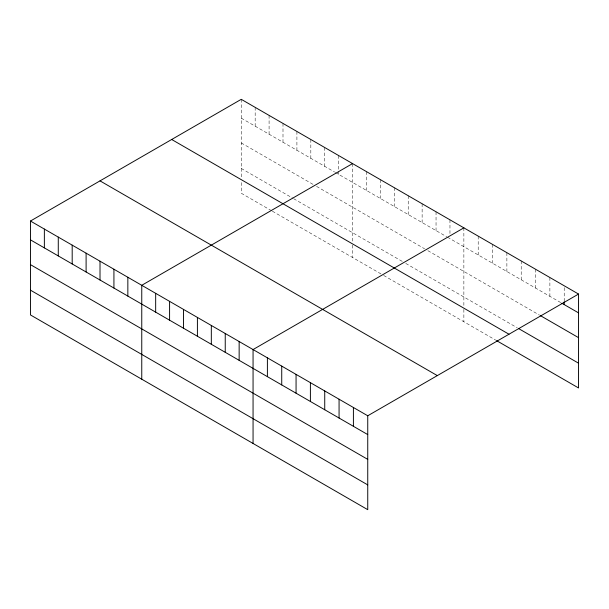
<?xml version="1.0" encoding="UTF-8"?>
<svg xmlns="http://www.w3.org/2000/svg" width="609" height="609" viewBox="0 0 609 609"><rect width="100%" height="100%" fill="white"/><g stroke="black" fill="none" stroke-linecap="round" stroke-linejoin="round"><path stroke-width="0.46" stroke-dasharray="3.04 2.28" d="M241.255 99.328L241.255 178.186M241.255 118.146L334.562 172.012M335.376 172.484L446.686 236.741M447.501 237.221L561.026 302.764M241.255 142.925L313.277 184.504M316.551 186.392L424.587 248.769M427.861 250.657L539.528 315.127M241.255 168.449L292.822 198.222M293.637 198.694L402.488 261.535M405.761 263.431L517.231 327.779M271.538 210.714L241.255 193.228L241.255 180.843M272.36 211.186L382.848 274.979M383.662 275.451L495.726 340.149M564.216 287.669L564.216 300.838M549.881 277.506L549.881 296.324M535.547 269.231L535.547 288.049M521.213 260.957L521.213 279.775M506.878 252.682L506.878 271.5M492.544 244.399L492.544 263.217M478.202 236.125L478.202 254.943M463.868 227.85L463.868 306.708M463.868 309.364L463.868 321.758M449.96 219.819L449.96 233.932M436.044 211.787L436.044 230.605M422.128 203.749L422.128 222.567M408.22 195.717L408.22 214.535M394.305 187.686L394.305 206.504M380.389 179.655L380.389 198.473M366.481 171.624L366.481 190.442M352.565 163.585L352.565 242.451M352.565 245.107L352.565 257.493M338.65 155.554L338.65 170.611M338.65 171.548L338.65 174.372M324.734 147.523L324.734 166.341M310.826 139.491L310.826 158.31M296.91 131.46L296.91 150.271M282.995 123.421L282.995 142.24M269.087 115.39L269.087 134.208M255.171 107.359L255.171 126.177"/><path stroke-width="0.91" d="M30.45 221.037L367.745 415.772L367.745 509.672L30.45 314.937L30.45 221.037L241.255 99.328L578.55 294.063L578.55 387.963L496.525 340.606M352.565 163.585L141.76 285.294L141.76 379.201M463.868 227.85L253.062 349.558L253.062 443.466M367.745 415.772L578.55 294.063M561.825 303.221L578.55 312.874M540.32 315.584L578.55 337.652M518.822 328.7L578.55 363.185M171.692 139.491L508.987 334.227M100.013 180.873L437.308 375.601M30.45 239.855L367.745 434.582M30.45 264.633L367.745 459.369M30.45 290.158L367.745 484.893M564.216 301.775L564.216 304.599M353.41 407.49L353.41 426.308M339.068 399.215L339.068 418.033M324.734 390.94L324.734 409.758M310.4 382.665L310.4 401.483M296.065 374.39L296.065 393.208M281.731 366.108L281.731 384.926M267.397 357.833L267.397 376.651M239.147 341.527L239.147 360.345M225.239 333.496L225.239 352.314M211.323 325.457L211.323 344.275M197.407 317.426L197.407 336.244M183.499 309.395L183.499 328.213M169.584 301.364L169.584 320.182M155.668 293.332L155.668 312.151M127.844 277.262L127.844 296.081M113.929 269.231L113.929 288.049M100.013 261.2L100.013 280.018M86.105 253.169L86.105 271.979M72.189 245.13L72.189 263.948M58.274 237.099L58.274 255.917M44.366 229.068L44.366 247.886"/></g></svg>
